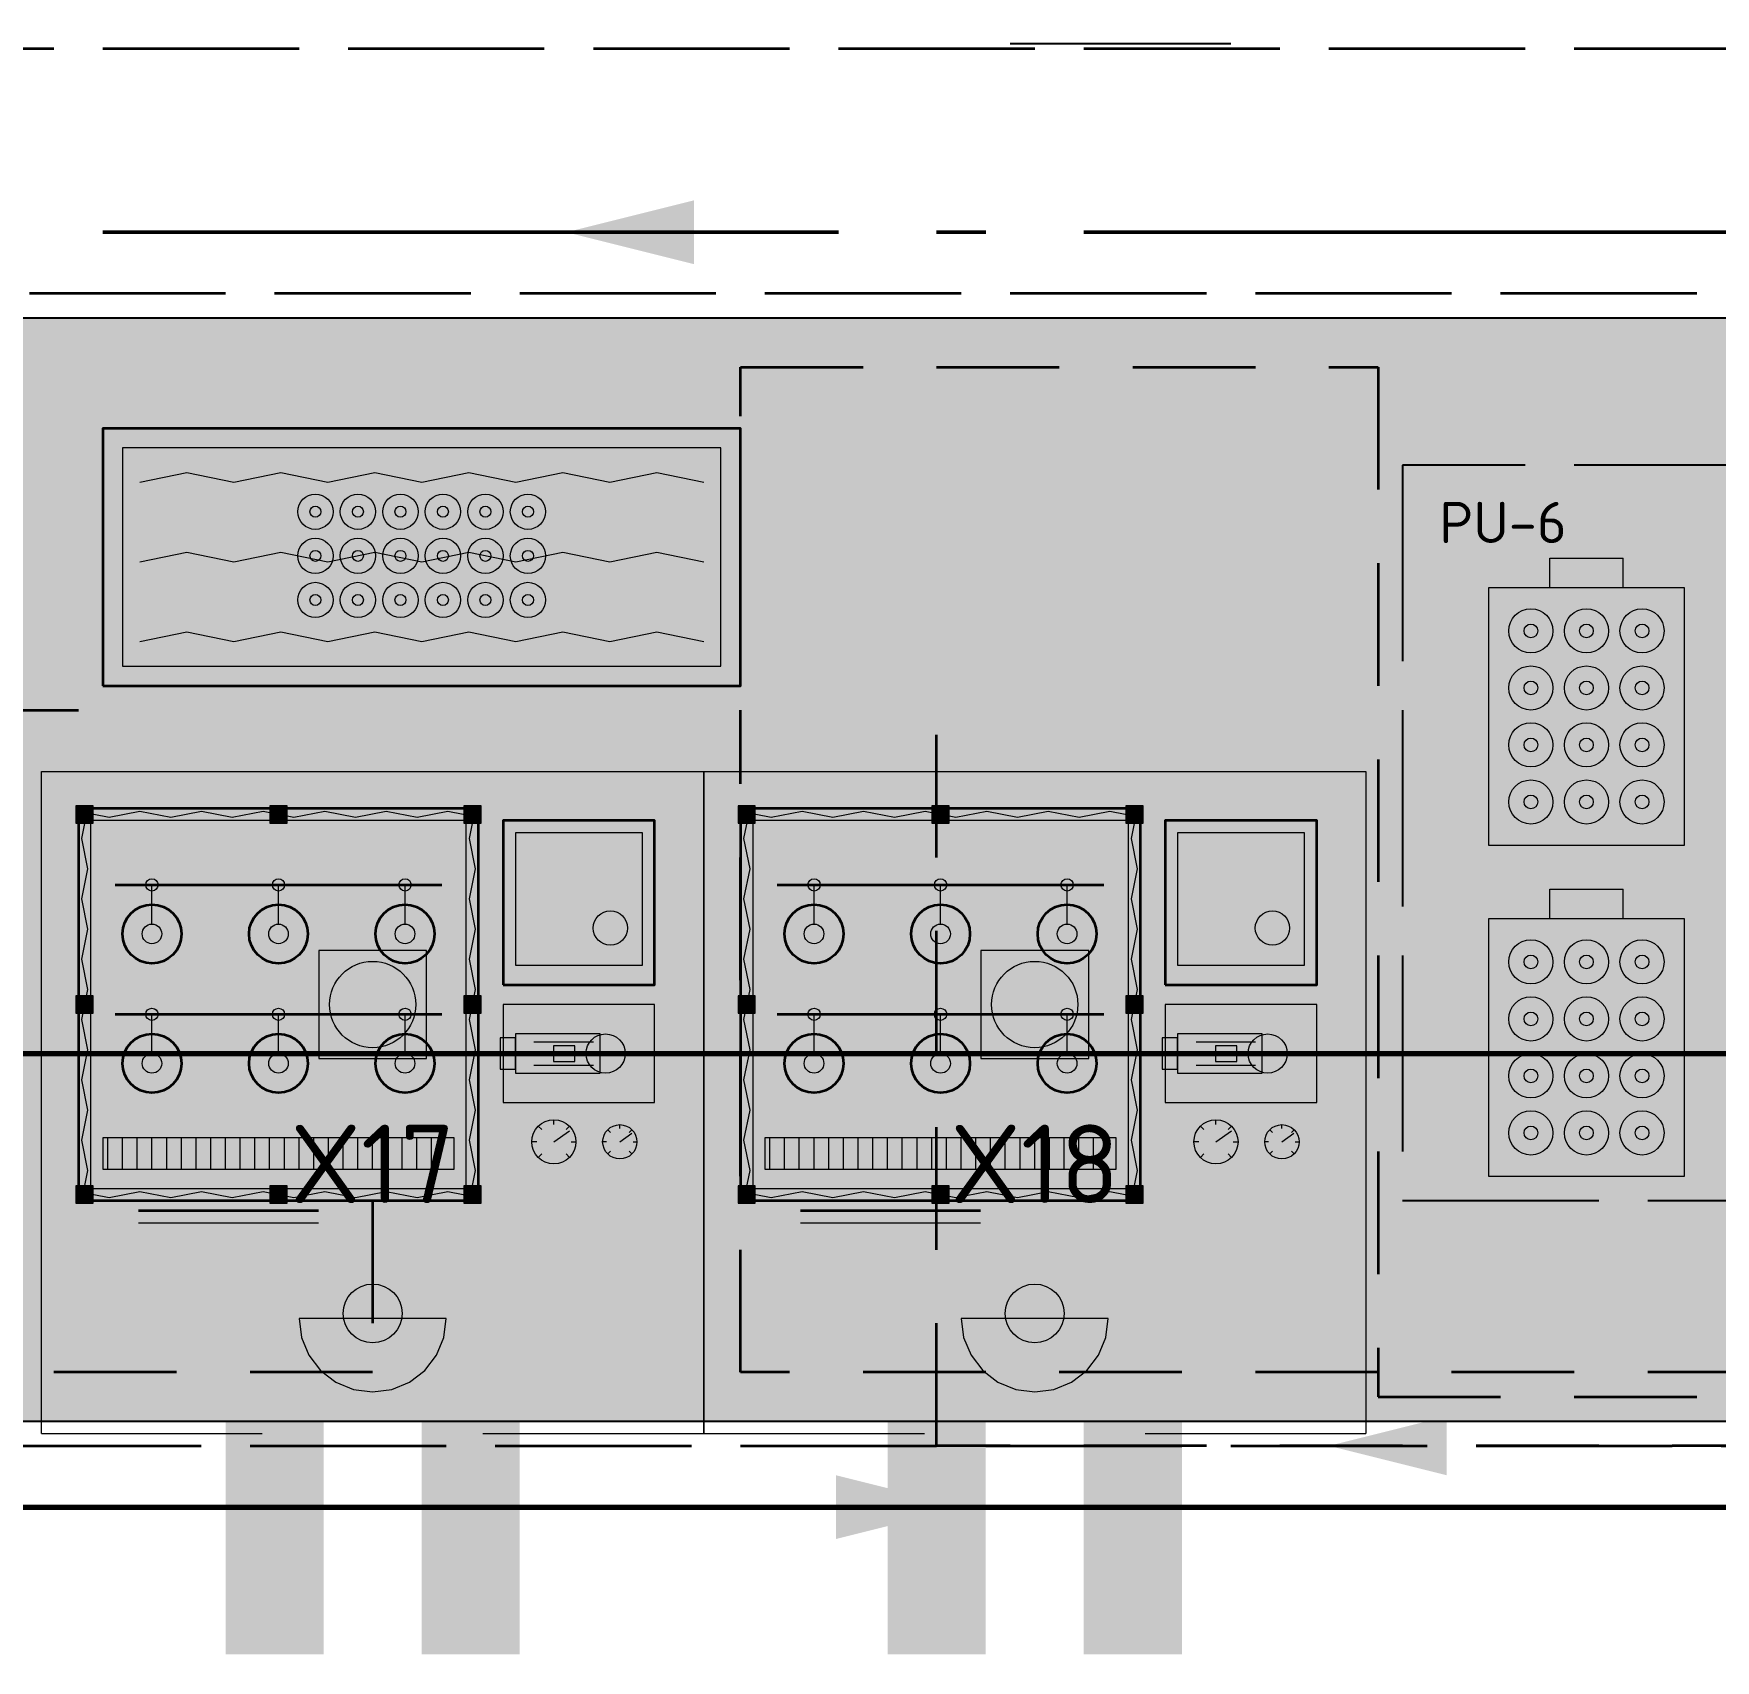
# Model space of a CAD drawing. Header units: millimetres. Extents: x 0 to 1189, y 0 to 841.
# Drawn here: x 471.59 to 505.88, y 650.62 to 683.8 of the extents above; entities that cross this region are included whole.
import ezdxf
from ezdxf.enums import TextEntityAlignment as Align

# ---------------------------------------------------------------- set-up
doc = ezdxf.new("R2010")
doc.units = ezdxf.units.MM
for name, pattern in [('FLUJO-TRAZOS', [4, 2.5, -1.5]), ('IRAM-E-TRAZOS', [5, 4, -1]), ('IRAM-F-TRAZO-PUNTO', [20, 15, -2, 1, -2])]:
    doc.linetypes.add(name, pattern=pattern)
for name, color, linetype, lineweight in [('A-ABERTURA', 7, 'CONTINUOUS', 25), ('A-EQUIPO-FINO', 8, 'CONTINUOUS', 13), ('A-EQUIPO-OCULTO', 8, 'IRAM-E-TRAZOS', 13), ('A-EQUIPO-RELLENO', 9, 'CONTINUOUS', 13), ('A-OPERARIO', 6, 'CONTINUOUS', 18), ('A-RELLENO', 9, 'CONTINUOUS', 13), ('A-SECTOR', 1, 'CONTINUOUS', 25), ('A-TEXTO', 7, 'CONTINUOUS', 18), ('F-EFL-LIQ', 34, 'FLUJO-TRAZOS', 35), ('F-MP', 5, 'CONTINUOUS', 70), ('F-SCRAP', 8, 'IRAM-F-TRAZO-PUNTO', 50), ('F-SE', 30, 'CONTINUOUS', 70)]:
    doc.layers.add(name, color=color, linetype=linetype, lineweight=lineweight)
for name, color, linetype, lineweight, true_color in [('A-AREA-TRABAJO', 30, 'CONTINUOUS', 13, 0xeb963c), ('A-EQUIPO', 30, 'CONTINUOUS', 35, 0xe67800), ('A-PASILLO', 2, 'IRAM-E-TRAZOS', 35, 0xd7a500), ('A-PULMON', 6, 'IRAM-E-TRAZOS', 25, 0xdc00c8), ('A-SENDA', 2, 'CONTINUOUS', 25, 0xd7a500)]:
    doc.layers.add(name, color=color, linetype=linetype, lineweight=lineweight, true_color=true_color)
doc.styles.add('ISO3098', font='isocpeur.ttf')

msp = doc.modelspace()

# ---------------------------------------------------------------- hatches: boundary and pattern name
at = {"layer": 'A-EQUIPO-RELLENO', "true_color": 0xcdd0d4}
h = msp.add_hatch(color=7, dxfattribs=at)
h.dxf.hatch_style = 1
h.paths.add_polyline_path([(473, 670.5), (486, 670.5), (486, 675.75), (473, 675.75)])
at = {"layer": 'A-EQUIPO-RELLENO', "true_color": 0xc8e1fa}
h = msp.add_hatch(color=7, dxfattribs=at)
h.dxf.hatch_style = 1
h.paths.add_polyline_path([(473.4, 670.9), (485.6, 670.9), (485.6, 675.35), (473.4, 675.35)])
at = {"layer": 'A-EQUIPO-RELLENO', "true_color": 0xfaf0fa}
h = msp.add_hatch(color=7, dxfattribs=at)
h.dxf.hatch_style = 1
h.paths.add_polyline_path([(501.25, 667.25), (505.25, 667.25), (505.25, 672.5), (501.25, 672.5)])
at = {"layer": 'A-EQUIPO-RELLENO', "true_color": 0x969ba0}
h = msp.add_hatch(color=7, dxfattribs=at)
h.dxf.hatch_style = 1
h.paths.add_polyline_path([(472.45, 667.7), (472.8, 667.7), (472.8, 668.05), (472.45, 668.05)])
h = msp.add_hatch(color=7, dxfattribs=at)
h.dxf.hatch_style = 1
h.paths.add_polyline_path([(472.45, 667.7), (472.8, 667.7), (472.8, 668.05), (472.45, 668.05)])
at = {"layer": 'A-EQUIPO-RELLENO', "true_color": 0xf5f8fc}
h = msp.add_hatch(color=7, dxfattribs=at)
h.dxf.hatch_style = 1
h.paths.add_polyline_path([(472.5, 660), (480.66, 660), (480.66, 668), (472.5, 668)])
at = {"layer": 'A-EQUIPO-RELLENO', "true_color": 0x969ba0}
h = msp.add_hatch(color=7, dxfattribs=at)
h.dxf.hatch_style = 1
h.paths.add_polyline_path([(476.405, 667.7), (476.755, 667.7), (476.755, 668.05), (476.405, 668.05)])
h = msp.add_hatch(color=7, dxfattribs=at)
h.dxf.hatch_style = 1
h.paths.add_polyline_path([(480.36, 667.7), (480.71, 667.7), (480.71, 668.05), (480.36, 668.05)])
h = msp.add_hatch(color=7, dxfattribs=at)
h.dxf.hatch_style = 1
h.paths.add_polyline_path([(480.36, 667.7), (480.71, 667.7), (480.71, 668.05), (480.36, 668.05)])
h = msp.add_hatch(color=7, dxfattribs=at)
h.dxf.hatch_style = 1
h.paths.add_polyline_path([(485.95, 667.7), (486.3, 667.7), (486.3, 668.05), (485.95, 668.05)])
h = msp.add_hatch(color=7, dxfattribs=at)
h.dxf.hatch_style = 1
h.paths.add_polyline_path([(485.95, 667.7), (486.3, 667.7), (486.3, 668.05), (485.95, 668.05)])
at = {"layer": 'A-EQUIPO-RELLENO', "true_color": 0xf5f8fc}
h = msp.add_hatch(color=7, dxfattribs=at)
h.dxf.hatch_style = 1
h.paths.add_polyline_path([(486, 660), (494.16, 660), (494.16, 668), (486, 668)])
at = {"layer": 'A-EQUIPO-RELLENO', "true_color": 0x969ba0}
h = msp.add_hatch(color=7, dxfattribs=at)
h.dxf.hatch_style = 1
h.paths.add_polyline_path([(489.905, 667.7), (490.255, 667.7), (490.255, 668.05), (489.905, 668.05)])
h = msp.add_hatch(color=7, dxfattribs=at)
h.dxf.hatch_style = 1
h.paths.add_polyline_path([(493.86, 667.7), (494.21, 667.7), (494.21, 668.05), (493.86, 668.05)])
h = msp.add_hatch(color=7, dxfattribs=at)
h.dxf.hatch_style = 1
h.paths.add_polyline_path([(493.86, 667.7), (494.21, 667.7), (494.21, 668.05), (493.86, 668.05)])
at = {"layer": 'A-EQUIPO-RELLENO', "true_color": 0xc8e1fa}
h = msp.add_hatch(color=7, dxfattribs=at)
h.dxf.hatch_style = 1
h.paths.add_polyline_path([(481.16, 664.4), (484.25, 664.4), (484.25, 667.75), (481.16, 667.75)])
h = msp.add_hatch(color=7, dxfattribs=at)
h.dxf.hatch_style = 1
h.paths.add_polyline_path([(494.66, 664.4), (497.75, 664.4), (497.75, 667.75), (494.66, 667.75)])
at = {"layer": 'A-EQUIPO-RELLENO', "true_color": 0xe2e7ee}
h = msp.add_hatch(color=7, dxfattribs=at)
h.dxf.hatch_style = 1
h.paths.add_polyline_path([(474.6, 665.44), (474.58, 665.595), (474.52, 665.74), (474.424, 665.864), (474.3, 665.96), (474.155, 666.02), (474, 666.04), (473.845, 666.02), (473.7, 665.96), (473.576, 665.864), (473.48, 665.74), (473.42, 665.595), (473.4, 665.44), (473.42, 665.285), (473.48, 665.14), (473.576, 665.016), (473.7, 664.92), (473.845, 664.86), (474, 664.84), (474.155, 664.86), (474.3, 664.92), (474.424, 665.016), (474.52, 665.14), (474.58, 665.285)])
h = msp.add_hatch(color=7, dxfattribs=at)
h.dxf.hatch_style = 1
h.paths.add_polyline_path([(477.18, 665.44), (477.16, 665.595), (477.1, 665.74), (477.004, 665.864), (476.88, 665.96), (476.735, 666.02), (476.58, 666.04), (476.425, 666.02), (476.28, 665.96), (476.156, 665.864), (476.06, 665.74), (476, 665.595), (475.98, 665.44), (476, 665.285), (476.06, 665.14), (476.156, 665.016), (476.28, 664.92), (476.425, 664.86), (476.58, 664.84), (476.735, 664.86), (476.88, 664.92), (477.004, 665.016), (477.1, 665.14), (477.16, 665.285)])
h = msp.add_hatch(color=7, dxfattribs=at)
h.dxf.hatch_style = 1
h.paths.add_polyline_path([(479.76, 665.44), (479.74, 665.595), (479.68, 665.74), (479.584, 665.864), (479.46, 665.96), (479.315, 666.02), (479.16, 666.04), (479.005, 666.02), (478.86, 665.96), (478.736, 665.864), (478.64, 665.74), (478.58, 665.595), (478.56, 665.44), (478.58, 665.285), (478.64, 665.14), (478.736, 665.016), (478.86, 664.92), (479.005, 664.86), (479.16, 664.84), (479.315, 664.86), (479.46, 664.92), (479.584, 665.016), (479.68, 665.14), (479.74, 665.285)])
h = msp.add_hatch(color=7, dxfattribs=at)
h.dxf.hatch_style = 1
h.paths.add_polyline_path([(488.1, 665.44), (488.08, 665.595), (488.02, 665.74), (487.924, 665.864), (487.8, 665.96), (487.655, 666.02), (487.5, 666.04), (487.345, 666.02), (487.2, 665.96), (487.076, 665.864), (486.98, 665.74), (486.92, 665.595), (486.9, 665.44), (486.92, 665.285), (486.98, 665.14), (487.076, 665.016), (487.2, 664.92), (487.345, 664.86), (487.5, 664.84), (487.655, 664.86), (487.8, 664.92), (487.924, 665.016), (488.02, 665.14), (488.08, 665.285)])
h = msp.add_hatch(color=7, dxfattribs=at)
h.dxf.hatch_style = 1
h.paths.add_polyline_path([(490.68, 665.44), (490.66, 665.595), (490.6, 665.74), (490.504, 665.864), (490.38, 665.96), (490.235, 666.02), (490.08, 666.04), (489.925, 666.02), (489.78, 665.96), (489.656, 665.864), (489.56, 665.74), (489.5, 665.595), (489.48, 665.44), (489.5, 665.285), (489.56, 665.14), (489.656, 665.016), (489.78, 664.92), (489.925, 664.86), (490.08, 664.84), (490.235, 664.86), (490.38, 664.92), (490.504, 665.016), (490.6, 665.14), (490.66, 665.285)])
h = msp.add_hatch(color=7, dxfattribs=at)
h.dxf.hatch_style = 1
h.paths.add_polyline_path([(493.26, 665.44), (493.24, 665.595), (493.18, 665.74), (493.084, 665.864), (492.96, 665.96), (492.815, 666.02), (492.66, 666.04), (492.505, 666.02), (492.36, 665.96), (492.236, 665.864), (492.14, 665.74), (492.08, 665.595), (492.06, 665.44), (492.08, 665.285), (492.14, 665.14), (492.236, 665.016), (492.36, 664.92), (492.505, 664.86), (492.66, 664.84), (492.815, 664.86), (492.96, 664.92), (493.084, 665.016), (493.18, 665.14), (493.24, 665.285)])
at = {"layer": 'A-EQUIPO-RELLENO', "true_color": 0xfaf0fa}
h = msp.add_hatch(color=7, dxfattribs=at)
h.dxf.hatch_style = 1
h.paths.add_polyline_path([(501.25, 660.5), (505.25, 660.5), (505.25, 665.75), (501.25, 665.75)])
at = {"layer": 'A-EQUIPO-RELLENO', "true_color": 0x969ba0}
h = msp.add_hatch(color=7, dxfattribs=at)
h.dxf.hatch_style = 1
h.paths.add_polyline_path([(472.45, 663.825), (472.8, 663.825), (472.8, 664.175), (472.45, 664.175)])
h = msp.add_hatch(color=7, dxfattribs=at)
h.dxf.hatch_style = 1
h.paths.add_polyline_path([(480.36, 663.825), (480.71, 663.825), (480.71, 664.175), (480.36, 664.175)])
at = {"layer": 'A-EQUIPO-RELLENO', "true_color": 0xcdd0d4}
h = msp.add_hatch(color=7, dxfattribs=at)
h.dxf.hatch_style = 1
h.paths.add_polyline_path([(481.16, 662), (484.25, 662), (484.25, 664), (481.16, 664)])
at = {"layer": 'A-EQUIPO-RELLENO', "true_color": 0x969ba0}
h = msp.add_hatch(color=7, dxfattribs=at)
h.dxf.hatch_style = 1
h.paths.add_polyline_path([(485.95, 663.825), (486.3, 663.825), (486.3, 664.175), (485.95, 664.175)])
h = msp.add_hatch(color=7, dxfattribs=at)
h.dxf.hatch_style = 1
h.paths.add_polyline_path([(493.86, 663.825), (494.21, 663.825), (494.21, 664.175), (493.86, 664.175)])
at = {"layer": 'A-EQUIPO-RELLENO', "true_color": 0xcdd0d4}
h = msp.add_hatch(color=7, dxfattribs=at)
h.dxf.hatch_style = 1
h.paths.add_polyline_path([(494.66, 662), (497.75, 662), (497.75, 664), (494.66, 664)])
at = {"layer": 'A-EQUIPO-RELLENO', "true_color": 0xe2e7ee}
h = msp.add_hatch(color=7, dxfattribs=at)
h.dxf.hatch_style = 1
h.paths.add_polyline_path([(474.6, 662.8), (474.58, 662.955), (474.52, 663.1), (474.424, 663.224), (474.3, 663.32), (474.155, 663.38), (474, 663.4), (473.845, 663.38), (473.7, 663.32), (473.576, 663.224), (473.48, 663.1), (473.42, 662.955), (473.4, 662.8), (473.42, 662.645), (473.48, 662.5), (473.576, 662.376), (473.7, 662.28), (473.845, 662.22), (474, 662.2), (474.155, 662.22), (474.3, 662.28), (474.424, 662.376), (474.52, 662.5), (474.58, 662.645)])
h = msp.add_hatch(color=7, dxfattribs=at)
h.dxf.hatch_style = 1
h.paths.add_polyline_path([(477.18, 662.8), (477.16, 662.955), (477.1, 663.1), (477.004, 663.224), (476.88, 663.32), (476.735, 663.38), (476.58, 663.4), (476.425, 663.38), (476.28, 663.32), (476.156, 663.224), (476.06, 663.1), (476, 662.955), (475.98, 662.8), (476, 662.645), (476.06, 662.5), (476.156, 662.376), (476.28, 662.28), (476.425, 662.22), (476.58, 662.2), (476.735, 662.22), (476.88, 662.28), (477.004, 662.376), (477.1, 662.5), (477.16, 662.645)])
h = msp.add_hatch(color=7, dxfattribs=at)
h.dxf.hatch_style = 1
h.paths.add_polyline_path([(479.76, 662.8), (479.74, 662.955), (479.68, 663.1), (479.584, 663.224), (479.46, 663.32), (479.315, 663.38), (479.16, 663.4), (479.005, 663.38), (478.86, 663.32), (478.736, 663.224), (478.64, 663.1), (478.58, 662.955), (478.56, 662.8), (478.58, 662.645), (478.64, 662.5), (478.736, 662.376), (478.86, 662.28), (479.005, 662.22), (479.16, 662.2), (479.315, 662.22), (479.46, 662.28), (479.584, 662.376), (479.68, 662.5), (479.74, 662.645)])
at = {"layer": 'A-EQUIPO-RELLENO', "true_color": 0xcdd0d4}
h = msp.add_hatch(color=7, dxfattribs=at)
h.dxf.hatch_style = 1
h.paths.add_polyline_path([(481.41, 662.6), (483.138, 662.6), (483.138, 663.4), (481.41, 663.4)])
at = {"layer": 'A-EQUIPO-RELLENO', "true_color": 0xe2e7ee}
h = msp.add_hatch(color=7, dxfattribs=at)
h.dxf.hatch_style = 1
h.paths.add_polyline_path([(488.1, 662.8), (488.08, 662.955), (488.02, 663.1), (487.924, 663.224), (487.8, 663.32), (487.655, 663.38), (487.5, 663.4), (487.345, 663.38), (487.2, 663.32), (487.076, 663.224), (486.98, 663.1), (486.92, 662.955), (486.9, 662.8), (486.92, 662.645), (486.98, 662.5), (487.076, 662.376), (487.2, 662.28), (487.345, 662.22), (487.5, 662.2), (487.655, 662.22), (487.8, 662.28), (487.924, 662.376), (488.02, 662.5), (488.08, 662.645)])
h = msp.add_hatch(color=7, dxfattribs=at)
h.dxf.hatch_style = 1
h.paths.add_polyline_path([(490.68, 662.8), (490.66, 662.955), (490.6, 663.1), (490.504, 663.224), (490.38, 663.32), (490.235, 663.38), (490.08, 663.4), (489.925, 663.38), (489.78, 663.32), (489.656, 663.224), (489.56, 663.1), (489.5, 662.955), (489.48, 662.8), (489.5, 662.645), (489.56, 662.5), (489.656, 662.376), (489.78, 662.28), (489.925, 662.22), (490.08, 662.2), (490.235, 662.22), (490.38, 662.28), (490.504, 662.376), (490.6, 662.5), (490.66, 662.645)])
h = msp.add_hatch(color=7, dxfattribs=at)
h.dxf.hatch_style = 1
h.paths.add_polyline_path([(493.26, 662.8), (493.24, 662.955), (493.18, 663.1), (493.084, 663.224), (492.96, 663.32), (492.815, 663.38), (492.66, 663.4), (492.505, 663.38), (492.36, 663.32), (492.236, 663.224), (492.14, 663.1), (492.08, 662.955), (492.06, 662.8), (492.08, 662.645), (492.14, 662.5), (492.236, 662.376), (492.36, 662.28), (492.505, 662.22), (492.66, 662.2), (492.815, 662.22), (492.96, 662.28), (493.084, 662.376), (493.18, 662.5), (493.24, 662.645)])
at = {"layer": 'A-EQUIPO-RELLENO', "true_color": 0xcdd0d4}
h = msp.add_hatch(color=7, dxfattribs=at)
h.dxf.hatch_style = 1
h.paths.add_polyline_path([(494.91, 662.6), (496.638, 662.6), (496.638, 663.4), (494.91, 663.4)])
at = {"layer": 'A-EQUIPO-RELLENO', "true_color": 0xffffff}
h = msp.add_hatch(color=7, dxfattribs=at)
h.dxf.hatch_style = 1
h.paths.add_polyline_path([(482.646, 661.2), (482.631, 661.316), (482.586, 661.425), (482.514, 661.518), (482.421, 661.59), (482.312, 661.635), (482.196, 661.65), (482.08, 661.635), (481.971, 661.59), (481.878, 661.518), (481.806, 661.425), (481.761, 661.316), (481.746, 661.2), (481.761, 661.084), (481.806, 660.975), (481.878, 660.882), (481.971, 660.81), (482.08, 660.765), (482.196, 660.75), (482.312, 660.765), (482.421, 660.81), (482.514, 660.882), (482.586, 660.975), (482.631, 661.084)])
h = msp.add_hatch(color=7, dxfattribs=at)
h.dxf.hatch_style = 1
h.paths.add_polyline_path([(483.89, 661.2), (483.878, 661.291), (483.843, 661.375), (483.787, 661.447), (483.715, 661.503), (483.631, 661.538), (483.54, 661.55), (483.449, 661.538), (483.365, 661.503), (483.293, 661.447), (483.237, 661.375), (483.202, 661.291), (483.19, 661.2), (483.202, 661.109), (483.237, 661.025), (483.293, 660.953), (483.365, 660.897), (483.449, 660.862), (483.54, 660.85), (483.631, 660.862), (483.715, 660.897), (483.787, 660.953), (483.843, 661.025), (483.878, 661.109)])
h = msp.add_hatch(color=7, dxfattribs=at)
h.dxf.hatch_style = 1
h.paths.add_polyline_path([(496.146, 661.2), (496.131, 661.316), (496.086, 661.425), (496.014, 661.518), (495.921, 661.59), (495.812, 661.635), (495.696, 661.65), (495.58, 661.635), (495.471, 661.59), (495.378, 661.518), (495.306, 661.425), (495.261, 661.316), (495.246, 661.2), (495.261, 661.084), (495.306, 660.975), (495.378, 660.882), (495.471, 660.81), (495.58, 660.765), (495.696, 660.75), (495.812, 660.765), (495.921, 660.81), (496.014, 660.882), (496.086, 660.975), (496.131, 661.084)])
h = msp.add_hatch(color=7, dxfattribs=at)
h.dxf.hatch_style = 1
h.paths.add_polyline_path([(497.39, 661.2), (497.378, 661.291), (497.343, 661.375), (497.287, 661.447), (497.215, 661.503), (497.131, 661.538), (497.04, 661.55), (496.949, 661.538), (496.865, 661.503), (496.793, 661.447), (496.737, 661.375), (496.702, 661.291), (496.69, 661.2), (496.702, 661.109), (496.737, 661.025), (496.793, 660.953), (496.865, 660.897), (496.949, 660.862), (497.04, 660.85), (497.131, 660.862), (497.215, 660.897), (497.287, 660.953), (497.343, 661.025), (497.378, 661.109)])
at = {"layer": 'A-EQUIPO-RELLENO', "true_color": 0x969ba0}
h = msp.add_hatch(color=7, dxfattribs=at)
h.dxf.hatch_style = 1
h.paths.add_polyline_path([(472.45, 659.95), (472.8, 659.95), (472.8, 660.3), (472.45, 660.3)])
h = msp.add_hatch(color=7, dxfattribs=at)
h.dxf.hatch_style = 1
h.paths.add_polyline_path([(472.45, 659.95), (472.8, 659.95), (472.8, 660.3), (472.45, 660.3)])
h = msp.add_hatch(color=7, dxfattribs=at)
h.dxf.hatch_style = 1
h.paths.add_polyline_path([(476.405, 659.95), (476.755, 659.95), (476.755, 660.3), (476.405, 660.3)])
h = msp.add_hatch(color=7, dxfattribs=at)
h.dxf.hatch_style = 1
h.paths.add_polyline_path([(480.36, 659.95), (480.71, 659.95), (480.71, 660.3), (480.36, 660.3)])
h = msp.add_hatch(color=7, dxfattribs=at)
h.dxf.hatch_style = 1
h.paths.add_polyline_path([(480.36, 659.95), (480.71, 659.95), (480.71, 660.3), (480.36, 660.3)])
h = msp.add_hatch(color=7, dxfattribs=at)
h.dxf.hatch_style = 1
h.paths.add_polyline_path([(485.95, 659.95), (486.3, 659.95), (486.3, 660.3), (485.95, 660.3)])
h = msp.add_hatch(color=7, dxfattribs=at)
h.dxf.hatch_style = 1
h.paths.add_polyline_path([(485.95, 659.95), (486.3, 659.95), (486.3, 660.3), (485.95, 660.3)])
h = msp.add_hatch(color=7, dxfattribs=at)
h.dxf.hatch_style = 1
h.paths.add_polyline_path([(489.905, 659.95), (490.255, 659.95), (490.255, 660.3), (489.905, 660.3)])
h = msp.add_hatch(color=7, dxfattribs=at)
h.dxf.hatch_style = 1
h.paths.add_polyline_path([(493.86, 659.95), (494.21, 659.95), (494.21, 660.3), (493.86, 660.3)])
h = msp.add_hatch(color=7, dxfattribs=at)
h.dxf.hatch_style = 1
h.paths.add_polyline_path([(493.86, 659.95), (494.21, 659.95), (494.21, 660.3), (493.86, 660.3)])
at = {"layer": 'A-EQUIPO-RELLENO', "true_color": 0xffffff}
h = msp.add_hatch(color=7, dxfattribs=at)
h.dxf.hatch_style = 1
h.paths.add_polyline_path([(479.1, 657.7), (479.08, 657.855), (479.02, 658), (478.924, 658.124), (478.8, 658.22), (478.655, 658.28), (478.5, 658.3), (478.345, 658.28), (478.2, 658.22), (478.076, 658.124), (477.98, 658), (477.92, 657.855), (477.9, 657.7), (477.92, 657.545), (477.98, 657.4), (478.076, 657.276), (478.2, 657.18), (478.345, 657.12), (478.5, 657.1), (478.655, 657.12), (478.8, 657.18), (478.924, 657.276), (479.02, 657.4), (479.08, 657.545)])
h = msp.add_hatch(color=7, dxfattribs=at)
h.dxf.hatch_style = 1
h.paths.add_polyline_path([(492.6, 657.7), (492.58, 657.855), (492.52, 658), (492.424, 658.124), (492.3, 658.22), (492.155, 658.28), (492, 658.3), (491.845, 658.28), (491.7, 658.22), (491.576, 658.124), (491.48, 658), (491.42, 657.855), (491.4, 657.7), (491.42, 657.545), (491.48, 657.4), (491.576, 657.276), (491.7, 657.18), (491.845, 657.12), (492, 657.1), (492.155, 657.12), (492.3, 657.18), (492.424, 657.276), (492.52, 657.4), (492.58, 657.545)])
at = {"layer": 'A-EQUIPO-RELLENO', "true_color": 0xfae1f5}
h = msp.add_hatch(color=7, dxfattribs=at)
h.dxf.hatch_style = 1
h.paths.add_polyline_path([(477, 657.6), (477.051, 657.212), (477.201, 656.85), (477.439, 656.539), (477.75, 656.301), (478.112, 656.151), (478.5, 656.1), (478.888, 656.151), (479.25, 656.301), (479.561, 656.539), (479.799, 656.85), (479.949, 657.212), (480, 657.6), (477, 657.6)])
h = msp.add_hatch(color=7, dxfattribs=at)
h.dxf.hatch_style = 1
h.paths.add_polyline_path([(490.5, 657.6), (490.551, 657.212), (490.701, 656.85), (490.939, 656.539), (491.25, 656.301), (491.612, 656.151), (492, 656.1), (492.388, 656.151), (492.75, 656.301), (493.061, 656.539), (493.299, 656.85), (493.449, 657.212), (493.5, 657.6), (490.5, 657.6)])
at = {"layer": 'A-RELLENO', "true_color": 0xfde4c8}
h = msp.add_hatch(color=7, dxfattribs=at)
h.dxf.hatch_style = 1
h.paths.add_polyline_path([(403, 655.5), (508, 655.5), (508, 678), (403, 678)])
at = {"layer": 'A-SENDA', "true_color": 0xd7a500}
h = msp.add_hatch(color=7, dxfattribs=at)
h.dxf.hatch_style = 1
h.paths.add_polyline_path([(475.5, 650.75), (477.5, 650.75), (477.5, 656.75), (475.5, 656.75)])
h = msp.add_hatch(color=7, dxfattribs=at)
h.dxf.hatch_style = 1
h.paths.add_polyline_path([(479.5, 650.75), (481.5, 650.75), (481.5, 656.75), (479.5, 656.75)])
h = msp.add_hatch(color=7, dxfattribs=at)
h.dxf.hatch_style = 1
h.paths.add_polyline_path([(489, 650.75), (491, 650.75), (491, 656.75), (489, 656.75)])
h = msp.add_hatch(color=7, dxfattribs=at)
h.dxf.hatch_style = 1
h.paths.add_polyline_path([(493, 650.75), (495, 650.75), (495, 656.75), (493, 656.75)])
at = {"layer": 'F-EFL-LIQ', "true_color": 0x8c501e}
h = msp.add_hatch(color=7, dxfattribs=at)
h.dxf.hatch_style = 1
h.paths.add_polyline_path([(473, 670), (470.6, 670.6), (470.6, 669.4)])
h = msp.add_hatch(color=7, dxfattribs=at)
h.dxf.hatch_style = 1
h.paths.add_polyline_path([(486, 670), (485.4, 667.6), (486.6, 667.6)])
h = msp.add_hatch(color=7, dxfattribs=at)
h.dxf.hatch_style = 1
h.paths.add_polyline_path([(490, 670), (489.4, 667.6), (490.6, 667.6)])
h = msp.add_hatch(color=7, dxfattribs=at)
h.dxf.hatch_style = 1
h.paths.add_polyline_path([(499, 659.8), (499.6, 662.2), (498.4, 662.2)])
h = msp.add_hatch(color=7, dxfattribs=at)
h.dxf.hatch_style = 1
h.paths.add_polyline_path([(486, 658.2), (485.4, 655.8), (486.6, 655.8)])
h = msp.add_hatch(color=7, dxfattribs=at)
h.dxf.hatch_style = 1
h.paths.add_polyline_path([(498, 655), (500.4, 654.4), (500.4, 655.6)])
at = {"layer": 'F-MP', "true_color": 0x0046c8}
h = msp.add_hatch(color=7, dxfattribs=at)
h.dxf.hatch_style = 1
h.paths.add_polyline_path([(490.55, 653.75), (487.95, 654.4), (487.95, 653.1)])
at = {"layer": 'F-SCRAP', "true_color": 0x787878}
h = msp.add_hatch(color=7, dxfattribs=at)
h.dxf.hatch_style = 1
h.paths.add_polyline_path([(482.45, 679.75), (485.05, 679.1), (485.05, 680.4)])
at = {"layer": 'F-SE', "true_color": 0xeb7800}
h = msp.add_hatch(color=7, dxfattribs=at)
h.dxf.hatch_style = 1
h.paths.add_polyline_path([(488.3, 663), (485.7, 663.65), (485.7, 662.35)])

# ---------------------------------------------------------------- linework, layer by layer
at = {"layer": 'A-ABERTURA'}
msp.add_line((491.5, 683.6), (496, 683.6), dxfattribs=at)
at = {"layer": 'A-AREA-TRABAJO'}
for p, q in [((471.75, 655.25), (476.25, 655.25)), ((480.75, 655.25), (485.25, 655.25)), ((485.25, 655.25), (489.75, 655.25)), ((494.25, 655.25), (498.75, 655.25))]:
    msp.add_line(p, q, dxfattribs=at)
for points in [[(471.75, 655.25), (471.75, 668.75), (485.25, 668.75), (485.25, 655.25)], [(485.25, 655.25), (485.25, 668.75), (498.75, 668.75), (498.75, 655.25)]]:
    msp.add_lwpolyline(points, dxfattribs=at)
at = {"layer": 'A-EQUIPO'}
for p, q in [((473.25, 666.44), (479.91, 666.44)), ((486.75, 666.44), (493.41, 666.44)), ((473.25, 663.8), (479.91, 663.8)), ((486.75, 663.8), (493.41, 663.8)), ((480.66, 663), (479.91, 663)), ((494.16, 663), (493.41, 663)), ((473.724, 659.8), (477.396, 659.8)), ((487.224, 659.8), (490.896, 659.8))]:
    msp.add_line(p, q, dxfattribs=at)
for points in [[(473, 670.5), (486, 670.5), (486, 675.75), (473, 675.75)], [(472.5, 660), (480.66, 660), (480.66, 668), (472.5, 668)], [(486, 660), (494.16, 660), (494.16, 668), (486, 668)], [(481.16, 664.4), (484.25, 664.4), (484.25, 667.75), (481.16, 667.75)], [(494.66, 664.4), (497.75, 664.4), (497.75, 667.75), (494.66, 667.75)]]:
    msp.add_lwpolyline(points, close=True, dxfattribs=at)
for centre in [(474, 665.44), (476.58, 665.44), (479.16, 665.44), (487.5, 665.44), (490.08, 665.44), (492.66, 665.44), (474, 662.8), (476.58, 662.8), (479.16, 662.8), (487.5, 662.8), (490.08, 662.8), (492.66, 662.8)]:
    msp.add_circle(centre, 0.6, dxfattribs=at)
at = {"layer": 'A-EQUIPO-FINO'}
for p, q in [((474, 665.64), (474, 666.44)), ((476.58, 665.64), (476.58, 666.44)), ((479.16, 665.64), (479.16, 666.44)), ((487.5, 665.64), (487.5, 666.44)), ((490.08, 665.64), (490.08, 666.44)), ((492.66, 665.64), (492.66, 666.44)), ((474, 663), (474, 663.8)), ((476.58, 663), (476.58, 663.8)), ((479.16, 663), (479.16, 663.8)), ((487.5, 663), (487.5, 663.8)), ((490.08, 663), (490.08, 663.8)), ((492.66, 663), (492.66, 663.8)), ((481.79, 663.24), (483, 663.24)), ((495.29, 663.24), (496.5, 663.24)), ((481.79, 663), (483, 663)), ((483.138, 663), (483.449, 663)), ((495.29, 663), (496.5, 663)), ((496.638, 663), (496.949, 663)), ((481.79, 662.76), (483, 662.76)), ((495.29, 662.76), (496.5, 662.76)), ((481.948, 661.448), (481.878, 661.518)), ((482.196, 661.551), (482.196, 661.65)), ((482.444, 661.448), (482.514, 661.518)), ((483.54, 661.473), (483.54, 661.55)), ((495.448, 661.448), (495.378, 661.518)), ((495.696, 661.551), (495.696, 661.65)), ((495.944, 661.448), (496.014, 661.518)), ((497.04, 661.473), (497.04, 661.55)), ((473.1, 660.64), (473.1, 661.28)), ((473.4, 660.64), (473.4, 661.28)), ((473.7, 660.64), (473.7, 661.28)), ((474, 660.64), (474, 661.28)), ((474.3, 660.64), (474.3, 661.28)), ((474.6, 660.64), (474.6, 661.28)), ((474.9, 660.64), (474.9, 661.28)), ((475.2, 660.64), (475.2, 661.28)), ((475.5, 660.64), (475.5, 661.28)), ((475.8, 660.64), (475.8, 661.28)), ((476.1, 660.64), (476.1, 661.28)), ((476.4, 660.64), (476.4, 661.28)), ((476.7, 660.64), (476.7, 661.28)), ((477, 660.64), (477, 661.28)), ((477.3, 660.64), (477.3, 661.28)), ((477.6, 660.64), (477.6, 661.28)), ((477.9, 660.64), (477.9, 661.28)), ((478.2, 660.64), (478.2, 661.28)), ((478.5, 660.64), (478.5, 661.28)), ((478.8, 660.64), (478.8, 661.28)), ((479.1, 660.64), (479.1, 661.28)), ((479.4, 660.64), (479.4, 661.28)), ((479.7, 660.64), (479.7, 661.28)), ((481.845, 661.2), (481.746, 661.2)), ((482.196, 661.2), (482.511, 661.425)), ((482.547, 661.2), (482.646, 661.2)), ((483.267, 661.2), (483.19, 661.2)), ((483.347, 661.393), (483.293, 661.447)), ((483.54, 661.2), (483.785, 661.375)), ((483.733, 661.393), (483.787, 661.447)), ((483.813, 661.2), (483.89, 661.2)), ((486.6, 660.64), (486.6, 661.28)), ((486.9, 660.64), (486.9, 661.28)), ((487.2, 660.64), (487.2, 661.28)), ((487.5, 660.64), (487.5, 661.28)), ((487.8, 660.64), (487.8, 661.28)), ((488.1, 660.64), (488.1, 661.28)), ((488.4, 660.64), (488.4, 661.28)), ((488.7, 660.64), (488.7, 661.28)), ((489, 660.64), (489, 661.28)), ((489.3, 660.64), (489.3, 661.28)), ((489.6, 660.64), (489.6, 661.28)), ((489.9, 660.64), (489.9, 661.28)), ((490.2, 660.64), (490.2, 661.28)), ((490.5, 660.64), (490.5, 661.28)), ((490.8, 660.64), (490.8, 661.28)), ((491.1, 660.64), (491.1, 661.28)), ((491.4, 660.64), (491.4, 661.28)), ((491.7, 660.64), (491.7, 661.28)), ((492, 660.64), (492, 661.28)), ((492.3, 660.64), (492.3, 661.28)), ((492.6, 660.64), (492.6, 661.28)), ((492.9, 660.64), (492.9, 661.28)), ((493.2, 660.64), (493.2, 661.28)), ((495.345, 661.2), (495.246, 661.2)), ((495.696, 661.2), (496.011, 661.425)), ((496.047, 661.2), (496.146, 661.2)), ((496.767, 661.2), (496.69, 661.2)), ((496.847, 661.393), (496.793, 661.447)), ((497.04, 661.2), (497.285, 661.375)), ((497.233, 661.393), (497.287, 661.447)), ((497.313, 661.2), (497.39, 661.2)), ((481.948, 660.952), (481.878, 660.882)), ((482.444, 660.952), (482.514, 660.882)), ((483.347, 661.007), (483.293, 660.953)), ((483.733, 661.007), (483.787, 660.953)), ((495.448, 660.952), (495.378, 660.882)), ((495.944, 660.952), (496.014, 660.882)), ((496.847, 661.007), (496.793, 660.953)), ((497.233, 661.007), (497.287, 660.953))]:
    msp.add_line(p, q, dxfattribs=at)
for points in [[(473.4, 670.9), (485.6, 670.9), (485.6, 675.35), (473.4, 675.35)], [(472.45, 667.7), (472.8, 667.7), (472.8, 668.05), (472.45, 668.05)], [(472.45, 667.7), (472.8, 667.7), (472.8, 668.05), (472.45, 668.05)], [(476.405, 667.7), (476.755, 667.7), (476.755, 668.05), (476.405, 668.05)], [(480.36, 667.7), (480.71, 667.7), (480.71, 668.05), (480.36, 668.05)], [(480.36, 667.7), (480.71, 667.7), (480.71, 668.05), (480.36, 668.05)], [(485.95, 667.7), (486.3, 667.7), (486.3, 668.05), (485.95, 668.05)], [(485.95, 667.7), (486.3, 667.7), (486.3, 668.05), (485.95, 668.05)], [(489.905, 667.7), (490.255, 667.7), (490.255, 668.05), (489.905, 668.05)], [(493.86, 667.7), (494.21, 667.7), (494.21, 668.05), (493.86, 668.05)], [(493.86, 667.7), (494.21, 667.7), (494.21, 668.05), (493.86, 668.05)], [(472.75, 660.25), (480.41, 660.25), (480.41, 667.75), (472.75, 667.75)], [(486.25, 660.25), (493.91, 660.25), (493.91, 667.75), (486.25, 667.75)], [(472.45, 663.825), (472.8, 663.825), (472.8, 664.175), (472.45, 664.175)], [(480.36, 663.825), (480.71, 663.825), (480.71, 664.175), (480.36, 664.175)], [(481.16, 662), (484.25, 662), (484.25, 664), (481.16, 664)], [(485.95, 663.825), (486.3, 663.825), (486.3, 664.175), (485.95, 664.175)], [(493.86, 663.825), (494.21, 663.825), (494.21, 664.175), (493.86, 664.175)], [(494.66, 662), (497.75, 662), (497.75, 664), (494.66, 664)], [(481.099, 662.68), (481.41, 662.68), (481.41, 663.32), (481.099, 663.32)], [(481.41, 662.6), (483.138, 662.6), (483.138, 663.4), (481.41, 663.4)], [(494.599, 662.68), (494.91, 662.68), (494.91, 663.32), (494.599, 663.32)], [(494.91, 662.6), (496.638, 662.6), (496.638, 663.4), (494.91, 663.4)], [(482.188, 662.84), (482.62, 662.84), (482.62, 663.16), (482.188, 663.16)], [(495.688, 662.84), (496.12, 662.84), (496.12, 663.16), (495.688, 663.16)], [(473, 660.64), (480.16, 660.64), (480.16, 661.28), (473, 661.28)], [(486.5, 660.64), (493.66, 660.64), (493.66, 661.28), (486.5, 661.28)], [(472.45, 659.95), (472.8, 659.95), (472.8, 660.3), (472.45, 660.3)], [(472.45, 659.95), (472.8, 659.95), (472.8, 660.3), (472.45, 660.3)], [(476.405, 659.95), (476.755, 659.95), (476.755, 660.3), (476.405, 660.3)], [(480.36, 659.95), (480.71, 659.95), (480.71, 660.3), (480.36, 660.3)], [(480.36, 659.95), (480.71, 659.95), (480.71, 660.3), (480.36, 660.3)], [(485.95, 659.95), (486.3, 659.95), (486.3, 660.3), (485.95, 660.3)], [(485.95, 659.95), (486.3, 659.95), (486.3, 660.3), (485.95, 660.3)], [(489.905, 659.95), (490.255, 659.95), (490.255, 660.3), (489.905, 660.3)], [(493.86, 659.95), (494.21, 659.95), (494.21, 660.3), (493.86, 660.3)], [(493.86, 659.95), (494.21, 659.95), (494.21, 660.3), (493.86, 660.3)]]:
    msp.add_lwpolyline(points, close=True, dxfattribs=at)
for points in [[(472.688, 668), (472.562, 667.385), (472.688, 666.769), (472.562, 666.154), (472.688, 665.538), (472.562, 664.923), (472.688, 664.308), (472.562, 663.692), (472.688, 663.077), (472.562, 662.462), (472.688, 661.846), (472.562, 661.231), (472.688, 660.615), (472.562, 660)], [(480.472, 660), (480.598, 660.615), (480.472, 661.231), (480.598, 661.846), (480.472, 662.462), (480.598, 663.077), (480.472, 663.692), (480.598, 664.308), (480.472, 664.923), (480.598, 665.538), (480.472, 666.154), (480.598, 666.769), (480.472, 667.385), (480.598, 668)], [(486.188, 668), (486.062, 667.385), (486.188, 666.769), (486.062, 666.154), (486.188, 665.538), (486.062, 664.923), (486.188, 664.308), (486.062, 663.692), (486.188, 663.077), (486.062, 662.462), (486.188, 661.846), (486.062, 661.231), (486.188, 660.615), (486.062, 660)], [(493.972, 660), (494.098, 660.615), (493.972, 661.231), (494.098, 661.846), (493.972, 662.462), (494.098, 663.077), (493.972, 663.692), (494.098, 664.308), (493.972, 664.923), (494.098, 665.538), (493.972, 666.154), (494.098, 666.769), (493.972, 667.385), (494.098, 668)], [(480.66, 667.812), (480.032, 667.938), (479.405, 667.812), (478.777, 667.938), (478.149, 667.812), (477.522, 667.938), (476.894, 667.812), (476.266, 667.938), (475.638, 667.812), (475.011, 667.938), (474.383, 667.812), (473.755, 667.938), (473.128, 667.812), (472.5, 667.938)], [(494.16, 667.812), (493.532, 667.938), (492.905, 667.812), (492.277, 667.938), (491.649, 667.812), (491.022, 667.938), (490.394, 667.812), (489.766, 667.938), (489.138, 667.812), (488.511, 667.938), (487.883, 667.812), (487.255, 667.938), (486.628, 667.812), (486, 667.938)], [(472.5, 660.188), (473.128, 660.062), (473.755, 660.188), (474.383, 660.062), (475.011, 660.188), (475.638, 660.062), (476.266, 660.188), (476.894, 660.062), (477.522, 660.188), (478.149, 660.062), (478.777, 660.188), (479.405, 660.062), (480.032, 660.188), (480.66, 660.062)], [(486, 660.188), (486.628, 660.062), (487.255, 660.188), (487.883, 660.062), (488.511, 660.188), (489.138, 660.062), (489.766, 660.188), (490.394, 660.062), (491.022, 660.188), (491.649, 660.062), (492.277, 660.188), (492.905, 660.062), (493.532, 660.188), (494.16, 660.062)]]:
    msp.add_lwpolyline(points, dxfattribs=at)
for centre, radius in [((477.333, 674.05), 0.36), ((478.2, 674.05), 0.36), ((479.067, 674.05), 0.36), ((479.933, 674.05), 0.36), ((480.8, 674.05), 0.36), ((481.667, 674.05), 0.36), ((477.333, 674.05), 0.112), ((478.2, 674.05), 0.112), ((479.067, 674.05), 0.112), ((479.933, 674.05), 0.112), ((480.8, 674.05), 0.112), ((481.667, 674.05), 0.112), ((477.333, 673.15), 0.36), ((478.2, 673.15), 0.36), ((479.067, 673.15), 0.36), ((479.933, 673.15), 0.36), ((480.8, 673.15), 0.36), ((481.667, 673.15), 0.36), ((477.333, 673.15), 0.112), ((478.2, 673.15), 0.112), ((479.067, 673.15), 0.112), ((479.933, 673.15), 0.112), ((480.8, 673.15), 0.112), ((481.667, 673.15), 0.112), ((477.333, 672.25), 0.36), ((478.2, 672.25), 0.36), ((479.067, 672.25), 0.36), ((479.933, 672.25), 0.36), ((480.8, 672.25), 0.36), ((481.667, 672.25), 0.36), ((477.333, 672.25), 0.112), ((478.2, 672.25), 0.112), ((479.067, 672.25), 0.112), ((479.933, 672.25), 0.112), ((480.8, 672.25), 0.112), ((481.667, 672.25), 0.112), ((502.117, 671.619), 0.45), ((503.25, 671.619), 0.45), ((504.383, 671.619), 0.45), ((502.117, 671.619), 0.14), ((503.25, 671.619), 0.14), ((504.383, 671.619), 0.14), ((502.117, 670.456), 0.45), ((503.25, 670.456), 0.45), ((504.383, 670.456), 0.45), ((502.117, 670.456), 0.14), ((503.25, 670.456), 0.14), ((504.383, 670.456), 0.14), ((502.117, 669.294), 0.45), ((503.25, 669.294), 0.45), ((504.383, 669.294), 0.45), ((502.117, 669.294), 0.14), ((503.25, 669.294), 0.14), ((504.383, 669.294), 0.14), ((502.117, 668.131), 0.45), ((503.25, 668.131), 0.45), ((504.383, 668.131), 0.45), ((502.117, 668.131), 0.14), ((503.25, 668.131), 0.14), ((504.383, 668.131), 0.14), ((474, 666.44), 0.125), ((476.58, 666.44), 0.125), ((479.16, 666.44), 0.125), ((487.5, 666.44), 0.125), ((490.08, 666.44), 0.125), ((492.66, 666.44), 0.125), ((474, 665.44), 0.2), ((476.58, 665.44), 0.2), ((479.16, 665.44), 0.2), ((483.348, 665.56), 0.35), ((487.5, 665.44), 0.2), ((490.08, 665.44), 0.2), ((492.66, 665.44), 0.2), ((496.848, 665.56), 0.35), ((502.117, 664.869), 0.45), ((503.25, 664.869), 0.45), ((504.383, 664.869), 0.45), ((502.117, 664.869), 0.14), ((503.25, 664.869), 0.14), ((504.383, 664.869), 0.14), ((474, 663.8), 0.125), ((476.58, 663.8), 0.125), ((479.16, 663.8), 0.125), ((487.5, 663.8), 0.125), ((490.08, 663.8), 0.125), ((492.66, 663.8), 0.125), ((502.117, 663.706), 0.45), ((503.25, 663.706), 0.45), ((504.383, 663.706), 0.45), ((502.117, 663.706), 0.14), ((503.25, 663.706), 0.14), ((504.383, 663.706), 0.14), ((483.25, 663), 0.4), ((496.75, 663), 0.4), ((474, 662.8), 0.2), ((476.58, 662.8), 0.2), ((479.16, 662.8), 0.2), ((487.5, 662.8), 0.2), ((490.08, 662.8), 0.2), ((492.66, 662.8), 0.2), ((502.117, 662.544), 0.45), ((503.25, 662.544), 0.45), ((504.383, 662.544), 0.45), ((502.117, 662.544), 0.14), ((503.25, 662.544), 0.14), ((504.383, 662.544), 0.14), ((502.117, 661.381), 0.45), ((503.25, 661.381), 0.45), ((504.383, 661.381), 0.45), ((482.196, 661.2), 0.45), ((483.54, 661.2), 0.35), ((495.696, 661.2), 0.45), ((497.04, 661.2), 0.35), ((502.117, 661.381), 0.14), ((503.25, 661.381), 0.14), ((504.383, 661.381), 0.14)]:
    msp.add_circle(centre, radius, dxfattribs=at)
at = {"layer": 'A-EQUIPO-OCULTO'}
for p, q in [((473.724, 659.55), (477.396, 659.55)), ((487.224, 659.55), (490.896, 659.55))]:
    msp.add_line(p, q, dxfattribs=at)
for points in [[(473.75, 674.65), (474.708, 674.85), (475.667, 674.65), (476.625, 674.85), (477.583, 674.65), (478.542, 674.85), (479.5, 674.65), (480.458, 674.85), (481.417, 674.65), (482.375, 674.85), (483.333, 674.65), (484.292, 674.85), (485.25, 674.65)], [(473.75, 673.025), (474.708, 673.225), (475.667, 673.025), (476.625, 673.225), (477.583, 673.025), (478.542, 673.225), (479.5, 673.025), (480.458, 673.225), (481.417, 673.025), (482.375, 673.225), (483.333, 673.025), (484.292, 673.225), (485.25, 673.025)], [(473.75, 671.4), (474.708, 671.6), (475.667, 671.4), (476.625, 671.6), (477.583, 671.4), (478.542, 671.6), (479.5, 671.4), (480.458, 671.6), (481.417, 671.4), (482.375, 671.6), (483.333, 671.4), (484.292, 671.6), (485.25, 671.4)]]:
    msp.add_lwpolyline(points, dxfattribs=at)
for points in [[(481.41, 664.8), (484, 664.8), (484, 667.5), (481.41, 667.5)], [(494.91, 664.8), (497.5, 664.8), (497.5, 667.5), (494.91, 667.5)]]:
    msp.add_lwpolyline(points, close=True, dxfattribs=at)
at = {"layer": 'A-OPERARIO'}
for p, q in [((502.5, 672.5), (502.5, 673.1)), ((502.5, 673.1), (504, 673.1)), ((504, 672.5), (504, 673.1)), ((502.5, 665.75), (502.5, 666.35)), ((502.5, 666.35), (504, 666.35)), ((504, 665.75), (504, 666.35))]:
    msp.add_line(p, q, dxfattribs=at)
for points in [[(501.25, 667.25), (505.25, 667.25), (505.25, 672.5), (501.25, 672.5)], [(501.25, 660.5), (505.25, 660.5), (505.25, 665.75), (501.25, 665.75)], [(477, 657.6), (477.051, 657.212), (477.201, 656.85), (477.439, 656.539), (477.75, 656.301), (478.112, 656.151), (478.5, 656.1), (478.888, 656.151), (479.25, 656.301), (479.561, 656.539), (479.799, 656.85), (479.949, 657.212), (480, 657.6)], [(490.5, 657.6), (490.551, 657.212), (490.701, 656.85), (490.939, 656.539), (491.25, 656.301), (491.612, 656.151), (492, 656.1), (492.388, 656.151), (492.75, 656.301), (493.061, 656.539), (493.299, 656.85), (493.449, 657.212), (493.5, 657.6)]]:
    msp.add_lwpolyline(points, close=True, dxfattribs=at)
for centre in [(478.5, 657.7), (492, 657.7)]:
    msp.add_circle(centre, 0.6, dxfattribs=at)
at = {"layer": 'A-PASILLO'}
for p, q in [((358, 683.5), (673, 683.5)), ((540.5, 678.5), (358, 678.5)), ((426, 655), (540.5, 655))]:
    msp.add_line(p, q, dxfattribs=at)
at = {"layer": 'A-PULMON'}
msp.add_lwpolyline([(499.5, 660), (507, 660), (507, 675), (499.5, 675)], close=True, dxfattribs=at)
at = {"layer": 'A-SECTOR'}
msp.add_lwpolyline([(403, 655.5), (508, 655.5), (508, 678), (403, 678)], close=True, dxfattribs=at)
at = {"layer": 'A-TEXTO'}
for points in [[(477.4, 662.9), (479.6, 662.9), (479.6, 665.1), (477.4, 665.1)], [(490.9, 662.9), (493.1, 662.9), (493.1, 665.1), (490.9, 665.1)]]:
    msp.add_lwpolyline(points, close=True, dxfattribs=at)
for centre in [(478.5, 664), (492, 664)]:
    msp.add_circle(centre, 0.88, dxfattribs=at)
at = {"layer": 'F-EFL-LIQ'}
for points in [[(486, 676), (486, 677), (499, 677), (499, 656), (540, 656), (540, 485), (585, 387)], [(478.5, 660), (478.5, 656.5), (470, 656.5), (470, 670), (473, 670)], [(567, 540), (567, 546.5), (603, 546.5), (603, 656.5), (486, 656.5), (486, 670)], [(531.5, 627.3), (531.5, 655), (490, 655), (490, 670)]]:
    msp.add_lwpolyline(points, dxfattribs=at)
at = {"layer": 'F-MP'}
msp.add_lwpolyline([(344.5, 693.5), (344.5, 687), (355, 687), (355, 603), (423, 603), (423, 653.75), (546.5, 653.75), (546.5, 647)], dxfattribs=at)
at = {"layer": 'F-SCRAP'}
msp.add_lwpolyline([(608, 674), (608, 679.75), (247, 679.75), (247, 701), (229, 707)], dxfattribs=at)
at = {"layer": 'F-SE'}
msp.add_lwpolyline([(470.5, 663), (472.5, 663), (484.5, 663), (486, 663), (498, 663), (499.5, 663), (507, 663), (508.5, 663), (539.5, 663), (546.5, 663), (554, 663), (555, 663), (562.5, 663), (563, 663), (585.5, 663), (586, 663), (593.5, 663), (594.5, 663)], dxfattribs=at)

# ---------------------------------------------------------------- texts
at = {"layer": 'A-PULMON', "style": 'ISO3098'}
msp.add_text('PU-6', height=0.84, dxfattribs=at).set_placement((500.25, 674.25), align=Align.TOP_LEFT)
at = {"layer": 'A-TEXTO', "style": 'ISO3098'}
for s, p in [('X17', (478.5, 660.75)), ('X18', (492, 660.75))]:
    msp.add_text(s, height=1.6, dxfattribs=at).set_placement(p, align=Align.MIDDLE_CENTER)

doc.saveas('drawing.dxf')
